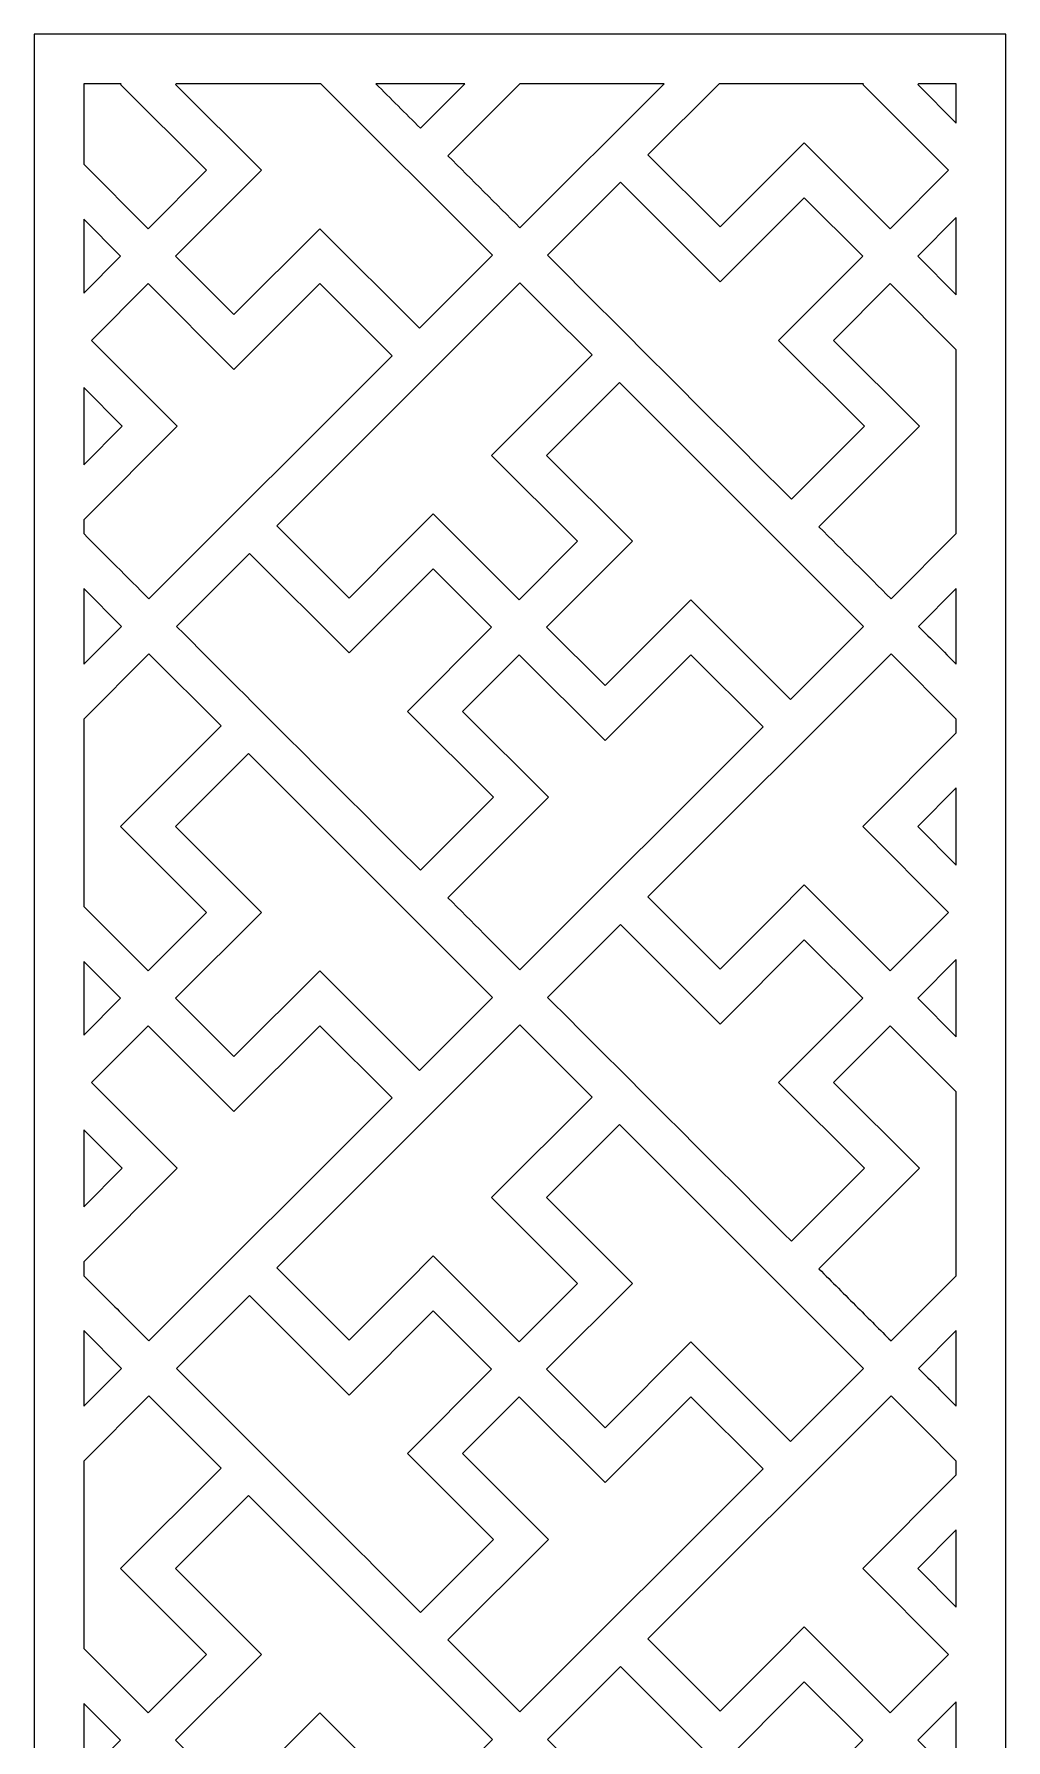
# Model space of a CAD drawing. Header units: centimetres. Extents: x 8.9 to 17, y -3.5 to 9.5.
# Drawn here: x 13.33 to 17.03, y 3 to 9.5 of the extents above; entities that cross this region are included whole.
import ezdxf

# ---------------------------------------------------------------- set-up
doc = ezdxf.new("R2010")
doc.units = ezdxf.units.CM
doc.header["$MEASUREMENT"] = 0
doc.layers.add('layer 1', color=7, linetype='Continuous')

msp = doc.modelspace()

# ---------------------------------------------------------------- linework, layer by layer
at = {"layer": 'layer 1', "color": 250}
for points, knots in [([(13.3262, 9.5), (13.3262, 9.5), (17.02989, 9.5), (17.02989, 9.5), (17.02989, 9.5), (17.02989, 9.5), (17.02989, -3.5), (17.02989, -3.5), (17.02989, -3.5), (17.02989, -3.5), (13.3262, -3.5), (13.3262, -3.5), (13.3262, -3.5), (13.3262, -3.5), (13.3262, 9.5), (13.3262, 9.5)], [0, 0, 0, 0, 0.2, 0.2, 0.2, 0.2, 0.4, 0.4, 0.4, 0.4, 0.6, 0.6, 0.6, 0.6, 1, 1, 1, 1]), ([(13.51507, 9.31109), (13.51507, 9.31109), (13.51507, 9.31109), (13.51507, 9.31109), (13.51507, 9.31109), (13.51507, 9.31109), (13.65859, 9.31109), (13.65859, 9.31109), (13.65859, 9.31109), (13.65859, 9.31109), (13.65579, 9.30829), (13.65579, 9.30829), (13.65579, 9.30829), (13.65579, 9.30829), (13.98316, 8.98095), (13.98316, 8.98095), (13.98316, 8.98095), (13.98316, 8.98095), (13.76056, 8.75834), (13.76056, 8.75834), (13.76056, 8.75834), (13.76056, 8.75834), (13.51507, 9.0038), (13.51507, 9.0038), (13.51507, 9.0038), (13.51507, 9.0038), (13.51507, 9.31109), (13.51507, 9.31109)], [0, 0, 0, 0, 0.125, 0.125, 0.125, 0.125, 0.25, 0.25, 0.25, 0.25, 0.375, 0.375, 0.375, 0.375, 0.5, 0.5, 0.5, 0.5, 0.625, 0.625, 0.625, 0.625, 0.75, 0.75, 0.75, 0.75, 1, 1, 1, 1]), ([(13.86811, 9.31109), (13.86811, 9.31109), (13.86811, 9.31109), (13.86811, 9.31109), (13.86811, 9.31109), (13.86811, 9.31109), (14.41903, 9.31109), (14.41903, 9.31109), (14.41903, 9.31109), (14.41903, 9.31109), (15.07329, 8.65687), (15.07329, 8.65687), (15.07329, 8.65687), (15.07329, 8.65687), (14.79502, 8.3786), (14.79502, 8.3786), (14.79502, 8.3786), (14.79502, 8.3786), (14.41529, 8.75834), (14.41529, 8.75834), (14.41529, 8.75834), (14.41529, 8.75834), (14.08792, 8.43094), (14.08792, 8.43094), (14.08792, 8.43094), (14.08792, 8.43094), (13.86531, 8.6536), (13.86531, 8.6536), (13.86531, 8.6536), (13.86531, 8.6536), (14.19268, 8.98095), (14.19268, 8.98095), (14.19268, 8.98095), (14.19268, 8.98095), (13.86531, 9.30829), (13.86531, 9.30829), (13.86531, 9.30829), (13.86531, 9.30829), (13.86811, 9.31109), (13.86811, 9.31109)], [0, 0, 0, 0, 0.0909091, 0.0909091, 0.0909091, 0.0909091, 0.1818182, 0.1818182, 0.1818182, 0.1818182, 0.2727273, 0.2727273, 0.2727273, 0.2727273, 0.3636364, 0.3636364, 0.3636364, 0.3636364, 0.4545455, 0.4545455, 0.4545455, 0.4545455, 0.5454545, 0.5454545, 0.5454545, 0.5454545, 0.6363636, 0.6363636, 0.6363636, 0.6363636, 0.7272727, 0.7272727, 0.7272727, 0.7272727, 0.8181818, 0.8181818, 0.8181818, 0.8181818, 1, 1, 1, 1]), ([(14.62855, 9.31109), (14.62855, 9.31109), (14.62855, 9.31109), (14.62855, 9.31109), (14.62855, 9.31109), (14.62855, 9.31109), (14.96807, 9.31109), (14.96807, 9.31109), (14.96807, 9.31109), (14.96807, 9.31109), (14.79829, 9.14135), (14.79829, 9.14135), (14.79829, 9.14135), (14.74173, 9.19794), (14.68512, 9.25454), (14.62855, 9.31109)], [0, 0, 0, 0, 0.2, 0.2, 0.2, 0.2, 0.4, 0.4, 0.4, 0.4, 0.6, 0.6, 0.6, 0.6, 1, 1, 1, 1]), ([(15.17759, 9.31109), (15.17759, 9.31109), (15.17759, 9.31109), (15.17759, 9.31109), (15.17759, 9.31109), (15.17759, 9.31109), (15.72754, 9.31109), (15.72754, 9.31109), (15.72754, 9.31109), (15.72754, 9.31109), (15.17803, 8.76161), (15.17803, 8.76161), (15.17803, 8.76161), (15.08637, 8.85325), (14.99473, 8.94495), (14.90306, 9.03661), (14.90306, 9.03661), (14.90306, 9.03661), (15.17759, 9.31109), (15.17759, 9.31109)], [0, 0, 0, 0, 0.1666667, 0.1666667, 0.1666667, 0.1666667, 0.3333333, 0.3333333, 0.3333333, 0.3333333, 0.5, 0.5, 0.5, 0.5, 0.6666667, 0.6666667, 0.6666667, 0.6666667, 1, 1, 1, 1]), ([(15.93706, 9.31109), (15.93706, 9.31109), (15.93706, 9.31109), (15.93706, 9.31109), (15.93706, 9.31109), (15.93706, 9.31109), (16.48703, 9.31109), (16.48703, 9.31109), (16.48703, 9.31109), (16.48703, 9.31109), (16.48422, 9.30829), (16.48422, 9.30829), (16.48422, 9.30829), (16.48422, 9.30829), (16.8116, 8.98095), (16.8116, 8.98095), (16.8116, 8.98095), (16.8116, 8.98095), (16.58899, 8.75834), (16.58899, 8.75834), (16.58899, 8.75834), (16.58899, 8.75834), (16.26162, 9.08568), (16.26162, 9.08568), (16.26162, 9.08568), (16.26162, 9.08568), (16.15687, 8.98095), (16.15687, 8.98095), (16.15687, 8.98095), (16.15687, 8.98095), (15.9408, 8.76488), (15.9408, 8.76488), (15.9408, 8.76488), (15.9408, 8.76488), (15.66582, 9.03988), (15.66582, 9.03988), (15.66582, 9.03988), (15.66582, 9.03988), (15.93706, 9.31109), (15.93706, 9.31109)], [0, 0, 0, 0, 0.0909091, 0.0909091, 0.0909091, 0.0909091, 0.1818182, 0.1818182, 0.1818182, 0.1818182, 0.2727273, 0.2727273, 0.2727273, 0.2727273, 0.3636364, 0.3636364, 0.3636364, 0.3636364, 0.4545455, 0.4545455, 0.4545455, 0.4545455, 0.5454545, 0.5454545, 0.5454545, 0.5454545, 0.6363636, 0.6363636, 0.6363636, 0.6363636, 0.7272727, 0.7272727, 0.7272727, 0.7272727, 0.8181818, 0.8181818, 0.8181818, 0.8181818, 1, 1, 1, 1]), ([(16.69655, 9.31109), (16.69655, 9.31109), (16.69655, 9.31109), (16.69655, 9.31109), (16.69655, 9.31109), (16.69655, 9.31109), (16.84102, 9.31109), (16.84102, 9.31109), (16.84102, 9.31109), (16.84102, 9.31109), (16.84102, 9.16102), (16.84102, 9.16102), (16.84102, 9.16102), (16.84102, 9.16102), (16.69375, 9.30829), (16.69375, 9.30829), (16.69375, 9.30829), (16.69375, 9.30829), (16.69655, 9.31109), (16.69655, 9.31109)], [0, 0, 0, 0, 0.1666667, 0.1666667, 0.1666667, 0.1666667, 0.3333333, 0.3333333, 0.3333333, 0.3333333, 0.5, 0.5, 0.5, 0.5, 0.6666667, 0.6666667, 0.6666667, 0.6666667, 1, 1, 1, 1]), ([(15.56107, 8.9351), (15.56107, 8.9351), (15.56107, 8.9351), (15.56107, 8.9351), (15.56107, 8.9351), (15.56107, 8.9351), (15.28281, 8.65687), (15.28281, 8.65687), (15.28281, 8.65687), (15.59272, 8.34698), (15.90261, 8.03706), (16.21253, 7.72713), (16.21253, 7.72713), (16.21253, 7.72713), (16.49077, 8.00541), (16.49077, 8.00541), (16.49077, 8.00541), (16.49077, 8.00541), (16.16341, 8.33275), (16.16341, 8.33275), (16.16341, 8.33275), (16.16341, 8.33275), (16.48422, 8.6536), (16.48422, 8.6536), (16.48422, 8.6536), (16.48422, 8.6536), (16.26162, 8.87621), (16.26162, 8.87621), (16.26162, 8.87621), (16.26162, 8.87621), (15.9408, 8.55536), (15.9408, 8.55536), (15.9408, 8.55536), (15.9408, 8.55536), (15.56107, 8.9351), (15.56107, 8.9351)], [0, 0, 0, 0, 0.1, 0.1, 0.1, 0.1, 0.2, 0.2, 0.2, 0.2, 0.3, 0.3, 0.3, 0.3, 0.4, 0.4, 0.4, 0.4, 0.5, 0.5, 0.5, 0.5, 0.6, 0.6, 0.6, 0.6, 0.7, 0.7, 0.7, 0.7, 0.8, 0.8, 0.8, 0.8, 1, 1, 1, 1]), ([(13.51507, 8.51289), (13.51507, 8.51289), (13.51507, 8.51289), (13.51507, 8.51289), (13.51507, 8.51289), (13.51507, 8.51289), (13.51507, 8.79432), (13.51507, 8.79432), (13.51507, 8.79432), (13.51507, 8.79432), (13.65579, 8.6536), (13.65579, 8.6536), (13.65579, 8.6536), (13.65579, 8.6536), (13.51507, 8.51289), (13.51507, 8.51289)], [0, 0, 0, 0, 0.2, 0.2, 0.2, 0.2, 0.4, 0.4, 0.4, 0.4, 0.6, 0.6, 0.6, 0.6, 1, 1, 1, 1]), ([(16.84102, 8.80086), (16.84102, 8.80086), (16.84102, 8.80086), (16.84102, 8.80086), (16.84102, 8.80086), (16.84102, 8.80086), (16.84102, 8.50633), (16.84102, 8.50633), (16.84102, 8.50633), (16.84102, 8.50633), (16.69375, 8.6536), (16.69375, 8.6536), (16.69375, 8.6536), (16.69375, 8.6536), (16.84102, 8.80086), (16.84102, 8.80086)], [0, 0, 0, 0, 0.2, 0.2, 0.2, 0.2, 0.4, 0.4, 0.4, 0.4, 0.6, 0.6, 0.6, 0.6, 1, 1, 1, 1]), ([(13.51507, 7.59615), (13.51507, 7.59615), (13.51507, 7.59615), (13.51507, 7.59615), (13.51507, 7.59615), (13.51507, 7.59615), (13.51507, 7.64863), (13.51507, 7.64863), (13.51507, 7.64863), (13.51507, 7.64863), (13.87185, 8.00541), (13.87185, 8.00541), (13.87185, 8.00541), (13.87185, 8.00541), (13.54449, 8.33275), (13.54449, 8.33275), (13.54449, 8.33275), (13.54449, 8.33275), (13.76056, 8.54885), (13.76056, 8.54885), (13.76056, 8.54885), (13.76056, 8.54885), (14.08792, 8.22147), (14.08792, 8.22147), (14.08792, 8.22147), (14.08792, 8.22147), (14.41529, 8.54885), (14.41529, 8.54885), (14.41529, 8.54885), (14.41529, 8.54885), (14.69029, 8.27381), (14.69029, 8.27381), (14.69029, 8.27381), (14.69029, 8.27381), (13.76383, 7.34739), (13.76383, 7.34739), (13.76383, 7.34739), (13.68093, 7.43032), (13.598, 7.51325), (13.51507, 7.59615)], [0, 0, 0, 0, 0.0909091, 0.0909091, 0.0909091, 0.0909091, 0.1818182, 0.1818182, 0.1818182, 0.1818182, 0.2727273, 0.2727273, 0.2727273, 0.2727273, 0.3636364, 0.3636364, 0.3636364, 0.3636364, 0.4545455, 0.4545455, 0.4545455, 0.4545455, 0.5454545, 0.5454545, 0.5454545, 0.5454545, 0.6363636, 0.6363636, 0.6363636, 0.6363636, 0.7272727, 0.7272727, 0.7272727, 0.7272727, 0.8181818, 0.8181818, 0.8181818, 0.8181818, 1, 1, 1, 1]), ([(15.17803, 8.55209), (15.17803, 8.55209), (15.17803, 8.55209), (15.17803, 8.55209), (15.17803, 8.55209), (15.17803, 8.55209), (14.25162, 7.62568), (14.25162, 7.62568), (14.25162, 7.62568), (14.25162, 7.62568), (14.5266, 7.35068), (14.5266, 7.35068), (14.5266, 7.35068), (14.5266, 7.35068), (14.74266, 7.56673), (14.74266, 7.56673), (14.74266, 7.56673), (14.74266, 7.56673), (14.84742, 7.6715), (14.84742, 7.6715), (14.84742, 7.6715), (14.84742, 7.6715), (15.17476, 7.34412), (15.17476, 7.34412), (15.17476, 7.34412), (15.17476, 7.34412), (15.39736, 7.56673), (15.39736, 7.56673), (15.39736, 7.56673), (15.39736, 7.56673), (15.07002, 7.89407), (15.07002, 7.89407), (15.07002, 7.89407), (15.07002, 7.89407), (15.45303, 8.27714), (15.45303, 8.27714), (15.45303, 8.27714), (15.45303, 8.27714), (15.27789, 8.45223), (15.27789, 8.45223), (15.27789, 8.45223), (15.27789, 8.45223), (15.17803, 8.55209), (15.17803, 8.55209)], [0, 0, 0, 0, 0.0833333, 0.0833333, 0.0833333, 0.0833333, 0.1666667, 0.1666667, 0.1666667, 0.1666667, 0.25, 0.25, 0.25, 0.25, 0.3333333, 0.3333333, 0.3333333, 0.3333333, 0.4166667, 0.4166667, 0.4166667, 0.4166667, 0.5, 0.5, 0.5, 0.5, 0.5833333, 0.5833333, 0.5833333, 0.5833333, 0.6666667, 0.6666667, 0.6666667, 0.6666667, 0.75, 0.75, 0.75, 0.75, 0.8333333, 0.8333333, 0.8333333, 0.8333333, 1, 1, 1, 1]), ([(16.84102, 8.29682), (16.84102, 8.29682), (16.84102, 8.29682), (16.84102, 8.29682), (16.84102, 8.29682), (16.84102, 8.29682), (16.84102, 7.59615), (16.84102, 7.59615), (16.84102, 7.59615), (16.84102, 7.59615), (16.59226, 7.34739), (16.59226, 7.34739), (16.59226, 7.34739), (16.50061, 7.43905), (16.40894, 7.5307), (16.31728, 7.6224), (16.31728, 7.6224), (16.31728, 7.6224), (16.7003, 8.00541), (16.7003, 8.00541), (16.7003, 8.00541), (16.7003, 8.00541), (16.37293, 8.33275), (16.37293, 8.33275), (16.37293, 8.33275), (16.37293, 8.33275), (16.58899, 8.54885), (16.58899, 8.54885), (16.58899, 8.54885), (16.58899, 8.54885), (16.84102, 8.29682), (16.84102, 8.29682)], [0, 0, 0, 0, 0.1111111, 0.1111111, 0.1111111, 0.1111111, 0.2222222, 0.2222222, 0.2222222, 0.2222222, 0.3333333, 0.3333333, 0.3333333, 0.3333333, 0.4444444, 0.4444444, 0.4444444, 0.4444444, 0.5555556, 0.5555556, 0.5555556, 0.5555556, 0.6666667, 0.6666667, 0.6666667, 0.6666667, 0.7777778, 0.7777778, 0.7777778, 0.7777778, 1, 1, 1, 1]), ([(13.51507, 7.85814), (13.51507, 7.85814), (13.51507, 7.85814), (13.51507, 7.85814), (13.51507, 7.85814), (13.51507, 7.85814), (13.51507, 8.15267), (13.51507, 8.15267), (13.51507, 8.15267), (13.51507, 8.15267), (13.66236, 8.00541), (13.66236, 8.00541), (13.66236, 8.00541), (13.66236, 8.00541), (13.51507, 7.85814), (13.51507, 7.85814)], [0, 0, 0, 0, 0.2, 0.2, 0.2, 0.2, 0.4, 0.4, 0.4, 0.4, 0.6, 0.6, 0.6, 0.6, 1, 1, 1, 1]), ([(15.5578, 8.17235), (15.5578, 8.17235), (15.5578, 8.17235), (15.5578, 8.17235), (15.5578, 8.17235), (15.5578, 8.17235), (15.27951, 7.89407), (15.27951, 7.89407), (15.27951, 7.89407), (15.27951, 7.89407), (15.60689, 7.56673), (15.60689, 7.56673), (15.60689, 7.56673), (15.60689, 7.56673), (15.27951, 7.23934), (15.27951, 7.23934), (15.27951, 7.23934), (15.27951, 7.23934), (15.50215, 7.01679), (15.50215, 7.01679), (15.50215, 7.01679), (15.50215, 7.01679), (15.82949, 7.34412), (15.82949, 7.34412), (15.82949, 7.34412), (15.82949, 7.34412), (16.20926, 6.96439), (16.20926, 6.96439), (16.20926, 6.96439), (16.20926, 6.96439), (16.48749, 7.24261), (16.48749, 7.24261), (16.48749, 7.24261), (16.48749, 7.24261), (15.5578, 8.17235), (15.5578, 8.17235)], [0, 0, 0, 0, 0.1, 0.1, 0.1, 0.1, 0.2, 0.2, 0.2, 0.2, 0.3, 0.3, 0.3, 0.3, 0.4, 0.4, 0.4, 0.4, 0.5, 0.5, 0.5, 0.5, 0.6, 0.6, 0.6, 0.6, 0.7, 0.7, 0.7, 0.7, 0.8, 0.8, 0.8, 0.8, 1, 1, 1, 1]), ([(13.86858, 7.24261), (13.86858, 7.24261), (13.86858, 7.24261), (13.86858, 7.24261), (13.86858, 7.24261), (14.1785, 6.93272), (14.48841, 6.62283), (14.79829, 6.31292), (14.79829, 6.31292), (14.79829, 6.31292), (15.07656, 6.59121), (15.07656, 6.59121), (15.07656, 6.59121), (15.07656, 6.59121), (14.7492, 6.91854), (14.7492, 6.91854), (14.7492, 6.91854), (14.7492, 6.91854), (15.07002, 7.23934), (15.07002, 7.23934), (15.07002, 7.23934), (15.07002, 7.23934), (14.84742, 7.46194), (14.84742, 7.46194), (14.84742, 7.46194), (14.84742, 7.46194), (14.5266, 7.14114), (14.5266, 7.14114), (14.5266, 7.14114), (14.5266, 7.14114), (14.14686, 7.52088), (14.14686, 7.52088), (14.14686, 7.52088), (14.14686, 7.52088), (13.86858, 7.24261), (13.86858, 7.24261)], [0, 0, 0, 0, 0.1, 0.1, 0.1, 0.1, 0.2, 0.2, 0.2, 0.2, 0.3, 0.3, 0.3, 0.3, 0.4, 0.4, 0.4, 0.4, 0.5, 0.5, 0.5, 0.5, 0.6, 0.6, 0.6, 0.6, 0.7, 0.7, 0.7, 0.7, 0.8, 0.8, 0.8, 0.8, 1, 1, 1, 1]), ([(13.51507, 7.09867), (13.51507, 7.09867), (13.51507, 7.09867), (13.51507, 7.09867), (13.51507, 7.09867), (13.51507, 7.09867), (13.51507, 7.38666), (13.51507, 7.38666), (13.51507, 7.38666), (13.51507, 7.38666), (13.65909, 7.24261), (13.65909, 7.24261), (13.65909, 7.24261), (13.65909, 7.24261), (13.51507, 7.09867), (13.51507, 7.09867)], [0, 0, 0, 0, 0.2, 0.2, 0.2, 0.2, 0.4, 0.4, 0.4, 0.4, 0.6, 0.6, 0.6, 0.6, 1, 1, 1, 1]), ([(16.84102, 7.38666), (16.84102, 7.38666), (16.84102, 7.38666), (16.84102, 7.38666), (16.84102, 7.38666), (16.84102, 7.38666), (16.84102, 7.09867), (16.84102, 7.09867), (16.84102, 7.09867), (16.79301, 7.14666), (16.74504, 7.19463), (16.69702, 7.24261), (16.69702, 7.24261), (16.69702, 7.24261), (16.84102, 7.38666), (16.84102, 7.38666)], [0, 0, 0, 0, 0.2, 0.2, 0.2, 0.2, 0.4, 0.4, 0.4, 0.4, 0.6, 0.6, 0.6, 0.6, 1, 1, 1, 1]), ([(13.51507, 6.17537), (13.51507, 6.17537), (13.51507, 6.17537), (13.51507, 6.17537), (13.51507, 6.17537), (13.51507, 6.17537), (13.51507, 6.88916), (13.51507, 6.88916), (13.51507, 6.88916), (13.51507, 6.88916), (13.76383, 7.13787), (13.76383, 7.13787), (13.76383, 7.13787), (13.76383, 7.13787), (14.03882, 6.86287), (14.03882, 6.86287), (14.03882, 6.86287), (14.03882, 6.86287), (13.65579, 6.47987), (13.65579, 6.47987), (13.65579, 6.47987), (13.65579, 6.47987), (13.98316, 6.15254), (13.98316, 6.15254), (13.98316, 6.15254), (13.98316, 6.15254), (13.76056, 5.92992), (13.76056, 5.92992), (13.76056, 5.92992), (13.76056, 5.92992), (13.51507, 6.17537), (13.51507, 6.17537)], [0, 0, 0, 0, 0.1111111, 0.1111111, 0.1111111, 0.1111111, 0.2222222, 0.2222222, 0.2222222, 0.2222222, 0.3333333, 0.3333333, 0.3333333, 0.3333333, 0.4444444, 0.4444444, 0.4444444, 0.4444444, 0.5555556, 0.5555556, 0.5555556, 0.5555556, 0.6666667, 0.6666667, 0.6666667, 0.6666667, 0.7777778, 0.7777778, 0.7777778, 0.7777778, 1, 1, 1, 1]), ([(14.90306, 6.20819), (14.90306, 6.20819), (14.90306, 6.20819), (14.90306, 6.20819), (14.90306, 6.20819), (14.99473, 6.11648), (15.08637, 6.02484), (15.17803, 5.93319), (15.17803, 5.93319), (15.17803, 5.93319), (16.10449, 6.8596), (16.10449, 6.8596), (16.10449, 6.8596), (16.10449, 6.8596), (15.82949, 7.1346), (15.82949, 7.1346), (15.82949, 7.1346), (15.82949, 7.1346), (15.50215, 6.80726), (15.50215, 6.80726), (15.50215, 6.80726), (15.50215, 6.80726), (15.17476, 7.1346), (15.17476, 7.1346), (15.17476, 7.1346), (15.17476, 7.1346), (14.95873, 6.91854), (14.95873, 6.91854), (14.95873, 6.91854), (14.95873, 6.91854), (15.28608, 6.59121), (15.28608, 6.59121), (15.28608, 6.59121), (15.28608, 6.59121), (14.90306, 6.20819), (14.90306, 6.20819)], [0, 0, 0, 0, 0.1, 0.1, 0.1, 0.1, 0.2, 0.2, 0.2, 0.2, 0.3, 0.3, 0.3, 0.3, 0.4, 0.4, 0.4, 0.4, 0.5, 0.5, 0.5, 0.5, 0.6, 0.6, 0.6, 0.6, 0.7, 0.7, 0.7, 0.7, 0.8, 0.8, 0.8, 0.8, 1, 1, 1, 1]), ([(16.84102, 6.88916), (16.84102, 6.88916), (16.84102, 6.88916), (16.84102, 6.88916), (16.84102, 6.88916), (16.84102, 6.88916), (16.84102, 6.83666), (16.84102, 6.83666), (16.84102, 6.83666), (16.84102, 6.83666), (16.48422, 6.47987), (16.48422, 6.47987), (16.48422, 6.47987), (16.48422, 6.47987), (16.8116, 6.15254), (16.8116, 6.15254), (16.8116, 6.15254), (16.8116, 6.15254), (16.58899, 5.92992), (16.58899, 5.92992), (16.58899, 5.92992), (16.58899, 5.92992), (16.26162, 6.25726), (16.26162, 6.25726), (16.26162, 6.25726), (16.26162, 6.25726), (16.15687, 6.15254), (16.15687, 6.15254), (16.15687, 6.15254), (16.15687, 6.15254), (15.9408, 5.93646), (15.9408, 5.93646), (15.9408, 5.93646), (15.9408, 5.93646), (15.66582, 6.21149), (15.66582, 6.21149), (15.66582, 6.21149), (15.66582, 6.21149), (16.59226, 7.13787), (16.59226, 7.13787), (16.59226, 7.13787), (16.59226, 7.13787), (16.84102, 6.88916), (16.84102, 6.88916)], [0, 0, 0, 0, 0.0833333, 0.0833333, 0.0833333, 0.0833333, 0.1666667, 0.1666667, 0.1666667, 0.1666667, 0.25, 0.25, 0.25, 0.25, 0.3333333, 0.3333333, 0.3333333, 0.3333333, 0.4166667, 0.4166667, 0.4166667, 0.4166667, 0.5, 0.5, 0.5, 0.5, 0.5833333, 0.5833333, 0.5833333, 0.5833333, 0.6666667, 0.6666667, 0.6666667, 0.6666667, 0.75, 0.75, 0.75, 0.75, 0.8333333, 0.8333333, 0.8333333, 0.8333333, 1, 1, 1, 1]), ([(14.14356, 6.75813), (14.14356, 6.75813), (14.14356, 6.75813), (14.14356, 6.75813), (14.14356, 6.75813), (14.14356, 6.75813), (13.86531, 6.47987), (13.86531, 6.47987), (13.86531, 6.47987), (13.86531, 6.47987), (14.19268, 6.15254), (14.19268, 6.15254), (14.19268, 6.15254), (14.19268, 6.15254), (13.86531, 5.82513), (13.86531, 5.82513), (13.86531, 5.82513), (13.86531, 5.82513), (14.08792, 5.60253), (14.08792, 5.60253), (14.08792, 5.60253), (14.08792, 5.60253), (14.41529, 5.92992), (14.41529, 5.92992), (14.41529, 5.92992), (14.41529, 5.92992), (14.79502, 5.55018), (14.79502, 5.55018), (14.79502, 5.55018), (14.79502, 5.55018), (15.07329, 5.8284), (15.07329, 5.8284), (15.07329, 5.8284), (15.07329, 5.8284), (14.14356, 6.75813), (14.14356, 6.75813)], [0, 0, 0, 0, 0.1, 0.1, 0.1, 0.1, 0.2, 0.2, 0.2, 0.2, 0.3, 0.3, 0.3, 0.3, 0.4, 0.4, 0.4, 0.4, 0.5, 0.5, 0.5, 0.5, 0.6, 0.6, 0.6, 0.6, 0.7, 0.7, 0.7, 0.7, 0.8, 0.8, 0.8, 0.8, 1, 1, 1, 1]), ([(16.84102, 6.62712), (16.84102, 6.62712), (16.84102, 6.62712), (16.84102, 6.62712), (16.84102, 6.62712), (16.84102, 6.62712), (16.84102, 6.33261), (16.84102, 6.33261), (16.84102, 6.33261), (16.84102, 6.33261), (16.69375, 6.47987), (16.69375, 6.47987), (16.69375, 6.47987), (16.69375, 6.47987), (16.84102, 6.62712), (16.84102, 6.62712)], [0, 0, 0, 0, 0.2, 0.2, 0.2, 0.2, 0.4, 0.4, 0.4, 0.4, 0.6, 0.6, 0.6, 0.6, 1, 1, 1, 1]), ([(15.28281, 5.8284), (15.28281, 5.8284), (15.28281, 5.8284), (15.28281, 5.8284), (15.28281, 5.8284), (15.59272, 5.51851), (15.90261, 5.20861), (16.21253, 4.89872), (16.21253, 4.89872), (16.21253, 4.89872), (16.49077, 5.17699), (16.49077, 5.17699), (16.49077, 5.17699), (16.49077, 5.17699), (16.16341, 5.50433), (16.16341, 5.50433), (16.16341, 5.50433), (16.16341, 5.50433), (16.48422, 5.82513), (16.48422, 5.82513), (16.48422, 5.82513), (16.48422, 5.82513), (16.26162, 6.04774), (16.26162, 6.04774), (16.26162, 6.04774), (16.26162, 6.04774), (15.9408, 5.72695), (15.9408, 5.72695), (15.9408, 5.72695), (15.9408, 5.72695), (15.56107, 6.10667), (15.56107, 6.10667), (15.56107, 6.10667), (15.56107, 6.10667), (15.28281, 5.8284), (15.28281, 5.8284)], [0, 0, 0, 0, 0.1, 0.1, 0.1, 0.1, 0.2, 0.2, 0.2, 0.2, 0.3, 0.3, 0.3, 0.3, 0.4, 0.4, 0.4, 0.4, 0.5, 0.5, 0.5, 0.5, 0.6, 0.6, 0.6, 0.6, 0.7, 0.7, 0.7, 0.7, 0.8, 0.8, 0.8, 0.8, 1, 1, 1, 1]), ([(13.51507, 5.68442), (13.51507, 5.68442), (13.51507, 5.68442), (13.51507, 5.68442), (13.51507, 5.68442), (13.51507, 5.68442), (13.51507, 5.96585), (13.51507, 5.96585), (13.51507, 5.96585), (13.51507, 5.96585), (13.65579, 5.82513), (13.65579, 5.82513), (13.65579, 5.82513), (13.65579, 5.82513), (13.51507, 5.68442), (13.51507, 5.68442)], [0, 0, 0, 0, 0.2, 0.2, 0.2, 0.2, 0.4, 0.4, 0.4, 0.4, 0.6, 0.6, 0.6, 0.6, 1, 1, 1, 1]), ([(16.84102, 5.97239), (16.84102, 5.97239), (16.84102, 5.97239), (16.84102, 5.97239), (16.84102, 5.97239), (16.84102, 5.97239), (16.84102, 5.67788), (16.84102, 5.67788), (16.84102, 5.67788), (16.84102, 5.67788), (16.69375, 5.82513), (16.69375, 5.82513), (16.69375, 5.82513), (16.69375, 5.82513), (16.84102, 5.97239), (16.84102, 5.97239)], [0, 0, 0, 0, 0.2, 0.2, 0.2, 0.2, 0.4, 0.4, 0.4, 0.4, 0.6, 0.6, 0.6, 0.6, 1, 1, 1, 1]), ([(15.17803, 5.72367), (15.17803, 5.72367), (15.17803, 5.72367), (15.17803, 5.72367), (15.17803, 5.72367), (15.17803, 5.72367), (14.25162, 4.79721), (14.25162, 4.79721), (14.25162, 4.79721), (14.25162, 4.79721), (14.5266, 4.52226), (14.5266, 4.52226), (14.5266, 4.52226), (14.5266, 4.52226), (14.74266, 4.73832), (14.74266, 4.73832), (14.74266, 4.73832), (14.74266, 4.73832), (14.84742, 4.84306), (14.84742, 4.84306), (14.84742, 4.84306), (14.84742, 4.84306), (15.17476, 4.51571), (15.17476, 4.51571), (15.17476, 4.51571), (15.17476, 4.51571), (15.39736, 4.73832), (15.39736, 4.73832), (15.39736, 4.73832), (15.39736, 4.73832), (15.07002, 5.06566), (15.07002, 5.06566), (15.07002, 5.06566), (15.07002, 5.06566), (15.45303, 5.44867), (15.45303, 5.44867), (15.45303, 5.44867), (15.45303, 5.44867), (15.291, 5.61073), (15.291, 5.61073), (15.291, 5.61073), (15.291, 5.61073), (15.17803, 5.72367), (15.17803, 5.72367)], [0, 0, 0, 0, 0.0833333, 0.0833333, 0.0833333, 0.0833333, 0.1666667, 0.1666667, 0.1666667, 0.1666667, 0.25, 0.25, 0.25, 0.25, 0.3333333, 0.3333333, 0.3333333, 0.3333333, 0.4166667, 0.4166667, 0.4166667, 0.4166667, 0.5, 0.5, 0.5, 0.5, 0.5833333, 0.5833333, 0.5833333, 0.5833333, 0.6666667, 0.6666667, 0.6666667, 0.6666667, 0.75, 0.75, 0.75, 0.75, 0.8333333, 0.8333333, 0.8333333, 0.8333333, 1, 1, 1, 1]), ([(13.51507, 4.76771), (13.51507, 4.76771), (13.51507, 4.76771), (13.51507, 4.76771), (13.51507, 4.76771), (13.51507, 4.76771), (13.51507, 4.82021), (13.51507, 4.82021), (13.51507, 4.82021), (13.51507, 4.82021), (13.87185, 5.17699), (13.87185, 5.17699), (13.87185, 5.17699), (13.87185, 5.17699), (13.54449, 5.50433), (13.54449, 5.50433), (13.54449, 5.50433), (13.54449, 5.50433), (13.76056, 5.7204), (13.76056, 5.7204), (13.76056, 5.7204), (13.76056, 5.7204), (14.08792, 5.39307), (14.08792, 5.39307), (14.08792, 5.39307), (14.08792, 5.39307), (14.41529, 5.7204), (14.41529, 5.7204), (14.41529, 5.7204), (14.41529, 5.7204), (14.69029, 5.4454), (14.69029, 5.4454), (14.69029, 5.4454), (14.69029, 5.4454), (13.76383, 4.51898), (13.76383, 4.51898), (13.76383, 4.51898), (13.71745, 4.56538), (13.67109, 4.61173), (13.62472, 4.6581), (13.62472, 4.6581), (13.58816, 4.69465), (13.55162, 4.73116), (13.51507, 4.76771)], [0, 0, 0, 0, 0.0833333, 0.0833333, 0.0833333, 0.0833333, 0.1666667, 0.1666667, 0.1666667, 0.1666667, 0.25, 0.25, 0.25, 0.25, 0.3333333, 0.3333333, 0.3333333, 0.3333333, 0.4166667, 0.4166667, 0.4166667, 0.4166667, 0.5, 0.5, 0.5, 0.5, 0.5833333, 0.5833333, 0.5833333, 0.5833333, 0.6666667, 0.6666667, 0.6666667, 0.6666667, 0.75, 0.75, 0.75, 0.75, 0.8333333, 0.8333333, 0.8333333, 0.8333333, 1, 1, 1, 1]), ([(16.84102, 5.46835), (16.84102, 5.46835), (16.84102, 5.46835), (16.84102, 5.46835), (16.84102, 5.46835), (16.84102, 5.46835), (16.84102, 4.76771), (16.84102, 4.76771), (16.84102, 4.76771), (16.84102, 4.76771), (16.59226, 4.51898), (16.59226, 4.51898), (16.59226, 4.51898), (16.55026, 4.56099), (16.50822, 4.60303), (16.46621, 4.64501), (16.46621, 4.64501), (16.41656, 4.69465), (16.36693, 4.74429), (16.31728, 4.79394), (16.31728, 4.79394), (16.31728, 4.79394), (16.7003, 5.17699), (16.7003, 5.17699), (16.7003, 5.17699), (16.7003, 5.17699), (16.37293, 5.50433), (16.37293, 5.50433), (16.37293, 5.50433), (16.37293, 5.50433), (16.58899, 5.7204), (16.58899, 5.7204), (16.58899, 5.7204), (16.58899, 5.7204), (16.84102, 5.46835), (16.84102, 5.46835)], [0, 0, 0, 0, 0.1, 0.1, 0.1, 0.1, 0.2, 0.2, 0.2, 0.2, 0.3, 0.3, 0.3, 0.3, 0.4, 0.4, 0.4, 0.4, 0.5, 0.5, 0.5, 0.5, 0.6, 0.6, 0.6, 0.6, 0.7, 0.7, 0.7, 0.7, 0.8, 0.8, 0.8, 0.8, 1, 1, 1, 1]), ([(15.5578, 5.34393), (15.5578, 5.34393), (15.5578, 5.34393), (15.5578, 5.34393), (15.5578, 5.34393), (15.5578, 5.34393), (15.27951, 5.06566), (15.27951, 5.06566), (15.27951, 5.06566), (15.27951, 5.06566), (15.60689, 4.73832), (15.60689, 4.73832), (15.60689, 4.73832), (15.60689, 4.73832), (15.27951, 4.41093), (15.27951, 4.41093), (15.27951, 4.41093), (15.27951, 4.41093), (15.50215, 4.18832), (15.50215, 4.18832), (15.50215, 4.18832), (15.50215, 4.18832), (15.82949, 4.51571), (15.82949, 4.51571), (15.82949, 4.51571), (15.82949, 4.51571), (16.20926, 4.13593), (16.20926, 4.13593), (16.20926, 4.13593), (16.20926, 4.13593), (16.48749, 4.4142), (16.48749, 4.4142), (16.48749, 4.4142), (16.48749, 4.4142), (15.5578, 5.34393), (15.5578, 5.34393)], [0, 0, 0, 0, 0.1, 0.1, 0.1, 0.1, 0.2, 0.2, 0.2, 0.2, 0.3, 0.3, 0.3, 0.3, 0.4, 0.4, 0.4, 0.4, 0.5, 0.5, 0.5, 0.5, 0.6, 0.6, 0.6, 0.6, 0.7, 0.7, 0.7, 0.7, 0.8, 0.8, 0.8, 0.8, 1, 1, 1, 1]), ([(13.51507, 5.02968), (13.51507, 5.02968), (13.51507, 5.02968), (13.51507, 5.02968), (13.51507, 5.02968), (13.51507, 5.02968), (13.51507, 5.3242), (13.51507, 5.3242), (13.51507, 5.3242), (13.51507, 5.3242), (13.66236, 5.17699), (13.66236, 5.17699), (13.66236, 5.17699), (13.66236, 5.17699), (13.51507, 5.02968), (13.51507, 5.02968)], [0, 0, 0, 0, 0.2, 0.2, 0.2, 0.2, 0.4, 0.4, 0.4, 0.4, 0.6, 0.6, 0.6, 0.6, 1, 1, 1, 1]), ([(14.14686, 4.69247), (14.14686, 4.69247), (14.14686, 4.69247), (14.14686, 4.69247), (14.14686, 4.69247), (14.14686, 4.69247), (13.86858, 4.4142), (13.86858, 4.4142), (13.86858, 4.4142), (14.1785, 4.10431), (14.48841, 3.79441), (14.79829, 3.48452), (14.79829, 3.48452), (14.79829, 3.48452), (15.07656, 3.76274), (15.07656, 3.76274), (15.07656, 3.76274), (15.07656, 3.76274), (14.7492, 4.09013), (14.7492, 4.09013), (14.7492, 4.09013), (14.7492, 4.09013), (15.07002, 4.41093), (15.07002, 4.41093), (15.07002, 4.41093), (15.07002, 4.41093), (14.84742, 4.63354), (14.84742, 4.63354), (14.84742, 4.63354), (14.84742, 4.63354), (14.5266, 4.31276), (14.5266, 4.31276), (14.5266, 4.31276), (14.5266, 4.31276), (14.14686, 4.69247), (14.14686, 4.69247)], [0, 0, 0, 0, 0.1, 0.1, 0.1, 0.1, 0.2, 0.2, 0.2, 0.2, 0.3, 0.3, 0.3, 0.3, 0.4, 0.4, 0.4, 0.4, 0.5, 0.5, 0.5, 0.5, 0.6, 0.6, 0.6, 0.6, 0.7, 0.7, 0.7, 0.7, 0.8, 0.8, 0.8, 0.8, 1, 1, 1, 1]), ([(13.51507, 4.27021), (13.51507, 4.27021), (13.51507, 4.27021), (13.51507, 4.27021), (13.51507, 4.27021), (13.51507, 4.27021), (13.51507, 4.55819), (13.51507, 4.55819), (13.51507, 4.55819), (13.51507, 4.55819), (13.65909, 4.4142), (13.65909, 4.4142), (13.65909, 4.4142), (13.65909, 4.4142), (13.51507, 4.27021), (13.51507, 4.27021)], [0, 0, 0, 0, 0.2, 0.2, 0.2, 0.2, 0.4, 0.4, 0.4, 0.4, 0.6, 0.6, 0.6, 0.6, 1, 1, 1, 1]), ([(16.84102, 4.55819), (16.84102, 4.55819), (16.84102, 4.55819), (16.84102, 4.55819), (16.84102, 4.55819), (16.84102, 4.55819), (16.84102, 4.27021), (16.84102, 4.27021), (16.84102, 4.27021), (16.79301, 4.31823), (16.74504, 4.36622), (16.69702, 4.4142), (16.69702, 4.4142), (16.69702, 4.4142), (16.84102, 4.55819), (16.84102, 4.55819)], [0, 0, 0, 0, 0.2, 0.2, 0.2, 0.2, 0.4, 0.4, 0.4, 0.4, 0.6, 0.6, 0.6, 0.6, 1, 1, 1, 1]), ([(13.51507, 3.34696), (13.51507, 3.34696), (13.51507, 3.34696), (13.51507, 3.34696), (13.51507, 3.34696), (13.51507, 3.34696), (13.51507, 4.06069), (13.51507, 4.06069), (13.51507, 4.06069), (13.51507, 4.06069), (13.76383, 4.30946), (13.76383, 4.30946), (13.76383, 4.30946), (13.76383, 4.30946), (13.87677, 4.19652), (13.87677, 4.19652), (13.87677, 4.19652), (13.87677, 4.19652), (14.03882, 4.03447), (14.03882, 4.03447), (14.03882, 4.03447), (14.03882, 4.03447), (13.65579, 3.65146), (13.65579, 3.65146), (13.65579, 3.65146), (13.65579, 3.65146), (13.98316, 3.32405), (13.98316, 3.32405), (13.98316, 3.32405), (13.98316, 3.32405), (13.76056, 3.10145), (13.76056, 3.10145), (13.76056, 3.10145), (13.76056, 3.10145), (13.51507, 3.34696), (13.51507, 3.34696)], [0, 0, 0, 0, 0.1, 0.1, 0.1, 0.1, 0.2, 0.2, 0.2, 0.2, 0.3, 0.3, 0.3, 0.3, 0.4, 0.4, 0.4, 0.4, 0.5, 0.5, 0.5, 0.5, 0.6, 0.6, 0.6, 0.6, 0.7, 0.7, 0.7, 0.7, 0.8, 0.8, 0.8, 0.8, 1, 1, 1, 1]), ([(16.10449, 4.03119), (16.10449, 4.03119), (16.10449, 4.03119), (16.10449, 4.03119), (16.10449, 4.03119), (16.10449, 4.03119), (15.82949, 4.30619), (15.82949, 4.30619), (15.82949, 4.30619), (15.82949, 4.30619), (15.50215, 3.9788), (15.50215, 3.9788), (15.50215, 3.9788), (15.50215, 3.9788), (15.17476, 4.30619), (15.17476, 4.30619), (15.17476, 4.30619), (15.17476, 4.30619), (14.95873, 4.09013), (14.95873, 4.09013), (14.95873, 4.09013), (14.95873, 4.09013), (15.28608, 3.76274), (15.28608, 3.76274), (15.28608, 3.76274), (15.28608, 3.76274), (14.90306, 3.37973), (14.90306, 3.37973), (14.90306, 3.37973), (14.9527, 3.33008), (15.00236, 3.28045), (15.05201, 3.2308), (15.05201, 3.2308), (15.09402, 3.18879), (15.13602, 3.14679), (15.17803, 3.10472), (15.17803, 3.10472), (15.17803, 3.10472), (16.10449, 4.03119), (16.10449, 4.03119)], [0, 0, 0, 0, 0.0909091, 0.0909091, 0.0909091, 0.0909091, 0.1818182, 0.1818182, 0.1818182, 0.1818182, 0.2727273, 0.2727273, 0.2727273, 0.2727273, 0.3636364, 0.3636364, 0.3636364, 0.3636364, 0.4545455, 0.4545455, 0.4545455, 0.4545455, 0.5454545, 0.5454545, 0.5454545, 0.5454545, 0.6363636, 0.6363636, 0.6363636, 0.6363636, 0.7272727, 0.7272727, 0.7272727, 0.7272727, 0.8181818, 0.8181818, 0.8181818, 0.8181818, 1, 1, 1, 1]), ([(16.84102, 4.06069), (16.84102, 4.06069), (16.84102, 4.06069), (16.84102, 4.06069), (16.84102, 4.06069), (16.84102, 4.06069), (16.84102, 4.00824), (16.84102, 4.00824), (16.84102, 4.00824), (16.84102, 4.00824), (16.48422, 3.65146), (16.48422, 3.65146), (16.48422, 3.65146), (16.48422, 3.65146), (16.8116, 3.32405), (16.8116, 3.32405), (16.8116, 3.32405), (16.8116, 3.32405), (16.58899, 3.10145), (16.58899, 3.10145), (16.58899, 3.10145), (16.58899, 3.10145), (16.26162, 3.42885), (16.26162, 3.42885), (16.26162, 3.42885), (16.26162, 3.42885), (16.15687, 3.32405), (16.15687, 3.32405), (16.15687, 3.32405), (16.15687, 3.32405), (15.9408, 3.10801), (15.9408, 3.10801), (15.9408, 3.10801), (15.9408, 3.10801), (15.66582, 3.383), (15.66582, 3.383), (15.66582, 3.383), (15.66582, 3.383), (16.59226, 4.30946), (16.59226, 4.30946), (16.59226, 4.30946), (16.59226, 4.30946), (16.71828, 4.18344), (16.71828, 4.18344), (16.71828, 4.18344), (16.71828, 4.18344), (16.84102, 4.06069), (16.84102, 4.06069)], [0, 0, 0, 0, 0.0769231, 0.0769231, 0.0769231, 0.0769231, 0.1538462, 0.1538462, 0.1538462, 0.1538462, 0.2307692, 0.2307692, 0.2307692, 0.2307692, 0.3076923, 0.3076923, 0.3076923, 0.3076923, 0.3846154, 0.3846154, 0.3846154, 0.3846154, 0.4615385, 0.4615385, 0.4615385, 0.4615385, 0.5384615, 0.5384615, 0.5384615, 0.5384615, 0.6153846, 0.6153846, 0.6153846, 0.6153846, 0.6923077, 0.6923077, 0.6923077, 0.6923077, 0.7692308, 0.7692308, 0.7692308, 0.7692308, 0.8461538, 0.8461538, 0.8461538, 0.8461538, 1, 1, 1, 1]), ([(14.14356, 3.92973), (14.14356, 3.92973), (14.14356, 3.92973), (14.14356, 3.92973), (14.14356, 3.92973), (14.14356, 3.92973), (13.86531, 3.65146), (13.86531, 3.65146), (13.86531, 3.65146), (13.86531, 3.65146), (14.19268, 3.32405), (14.19268, 3.32405), (14.19268, 3.32405), (14.19268, 3.32405), (13.86531, 2.99676), (13.86531, 2.99676), (13.86531, 2.99676), (13.86531, 2.99676), (14.08792, 2.77412), (14.08792, 2.77412), (14.08792, 2.77412), (14.08792, 2.77412), (14.41529, 3.10145), (14.41529, 3.10145), (14.41529, 3.10145), (14.41529, 3.10145), (14.79502, 2.72171), (14.79502, 2.72171), (14.79502, 2.72171), (14.79502, 2.72171), (15.07329, 3), (15.07329, 3), (15.07329, 3), (15.07329, 3), (14.14356, 3.92973), (14.14356, 3.92973)], [0, 0, 0, 0, 0.1, 0.1, 0.1, 0.1, 0.2, 0.2, 0.2, 0.2, 0.3, 0.3, 0.3, 0.3, 0.4, 0.4, 0.4, 0.4, 0.5, 0.5, 0.5, 0.5, 0.6, 0.6, 0.6, 0.6, 0.7, 0.7, 0.7, 0.7, 0.8, 0.8, 0.8, 0.8, 1, 1, 1, 1]), ([(16.84102, 3.79872), (16.84102, 3.79872), (16.84102, 3.79872), (16.84102, 3.79872), (16.84102, 3.79872), (16.84102, 3.79872), (16.84102, 3.5042), (16.84102, 3.5042), (16.84102, 3.5042), (16.84102, 3.5042), (16.69375, 3.65146), (16.69375, 3.65146), (16.69375, 3.65146), (16.69375, 3.65146), (16.84102, 3.79872), (16.84102, 3.79872)], [0, 0, 0, 0, 0.2, 0.2, 0.2, 0.2, 0.4, 0.4, 0.4, 0.4, 0.6, 0.6, 0.6, 0.6, 1, 1, 1, 1]), ([(15.56107, 3.27826), (15.56107, 3.27826), (15.56107, 3.27826), (15.56107, 3.27826), (15.56107, 3.27826), (15.56107, 3.27826), (15.28281, 3), (15.28281, 3), (15.28281, 3), (15.59272, 2.69009), (15.90261, 2.3802), (16.21253, 2.07025), (16.21253, 2.07025), (16.21253, 2.07025), (16.49077, 2.34853), (16.49077, 2.34853), (16.49077, 2.34853), (16.49077, 2.34853), (16.16341, 2.67592), (16.16341, 2.67592), (16.16341, 2.67592), (16.16341, 2.67592), (16.48422, 2.99676), (16.48422, 2.99676), (16.48422, 2.99676), (16.48422, 2.99676), (16.26162, 3.21933), (16.26162, 3.21933), (16.26162, 3.21933), (16.26162, 3.21933), (15.9408, 2.89853), (15.9408, 2.89853), (15.9408, 2.89853), (15.9408, 2.89853), (15.56107, 3.27826), (15.56107, 3.27826)], [0, 0, 0, 0, 0.1, 0.1, 0.1, 0.1, 0.2, 0.2, 0.2, 0.2, 0.3, 0.3, 0.3, 0.3, 0.4, 0.4, 0.4, 0.4, 0.5, 0.5, 0.5, 0.5, 0.6, 0.6, 0.6, 0.6, 0.7, 0.7, 0.7, 0.7, 0.8, 0.8, 0.8, 0.8, 1, 1, 1, 1]), ([(13.51507, 2.85601), (13.51507, 2.85601), (13.51507, 2.85601), (13.51507, 2.85601), (13.51507, 2.85601), (13.51507, 2.85601), (13.51507, 3.13744), (13.51507, 3.13744), (13.51507, 3.13744), (13.51507, 3.13744), (13.65579, 2.99676), (13.65579, 2.99676), (13.65579, 2.99676), (13.65579, 2.99676), (13.51507, 2.85601), (13.51507, 2.85601)], [0, 0, 0, 0, 0.2, 0.2, 0.2, 0.2, 0.4, 0.4, 0.4, 0.4, 0.6, 0.6, 0.6, 0.6, 1, 1, 1, 1]), ([(16.84102, 3.14398), (16.84102, 3.14398), (16.84102, 3.14398), (16.84102, 3.14398), (16.84102, 3.14398), (16.84102, 3.14398), (16.84102, 2.84945), (16.84102, 2.84945), (16.84102, 2.84945), (16.84102, 2.84945), (16.69375, 2.99676), (16.69375, 2.99676), (16.69375, 2.99676), (16.69375, 2.99676), (16.84102, 3.14398), (16.84102, 3.14398)], [0, 0, 0, 0, 0.2, 0.2, 0.2, 0.2, 0.4, 0.4, 0.4, 0.4, 0.6, 0.6, 0.6, 0.6, 1, 1, 1, 1])]:
    msp.add_open_spline(points, degree=3, knots=knots, dxfattribs=at)

doc.saveas('drawing.dxf')
